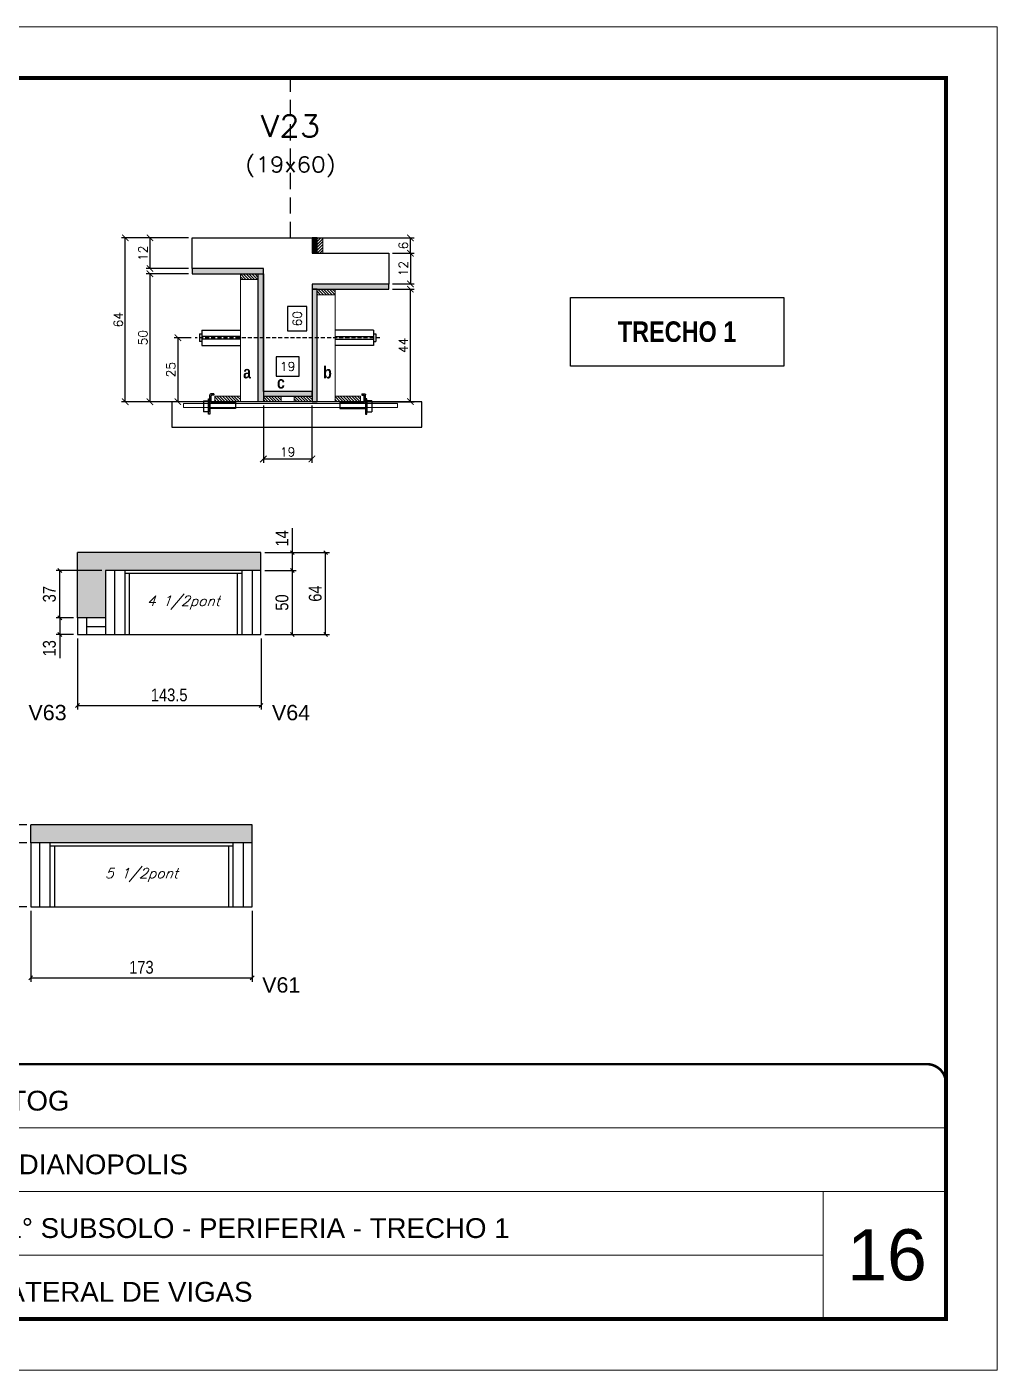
# Model space of a CAD drawing. Extents: x 0 to 6325, y 5574 to 19307.
# Drawn here: x 5482 to 6240, y 13614 to 14664 of the extents above; entities that cross this region are included whole.
import ezdxf
from ezdxf.enums import TextEntityAlignment as Align

# ---------------------------------------------------------------- set-up
doc = ezdxf.new("R2010")
doc.units = 0
for name, pattern in [('CONTINUO', [0]), ('DASHED', [0.75, 0.5, -0.25]), ('HIDDEN', [9.525, 6.35, -3.175])]:
    doc.linetypes.add(name, pattern=pattern)
for name, color, linetype in [('1', 1, 'Continuous'), ('5', 5, 'Continuous'), ('barrote', 251, 'Continuous'), ('COTA', 241, 'Continuous'), ('Cota Seção (2x)', 4, 'Continuous'), ('detalhes', 4, 'Continuous'), ('Hachura', 253, 'Continuous'), ('NOMENCLATURA', 7, 'Continuous'), ('Painéis', 200, 'Continuous'), ('presilha', 1, 'Continuous'), ('SARR_2.2x7', 40, 'Continuous'), ('SARR_3.5x7', 81, 'Continuous'), ('TENSOR', 3, 'Continuous'), ('texto', 7, 'Continuous'), ('Texto de Titulo', 7, 'Continuous'), ('Texto Qtd Sarr', 242, 'Continuous')]:
    doc.layers.add(name, color=color, linetype=linetype)
for name, color, linetype, lineweight in [('CARIMBO', 255, 'Continuous', 9), ('CONCRETO', 251, 'Continuous', 25), ('Folhas', 255, 'Continuous', 9), ('Madeira', 126, 'Continuous', 18), ('SARRAFO DE PRESSAO', 251, 'DASHED', 9), ('SCO-___-LAJ', 2, 'Continuous', 0), ('Texto Seção', 7, 'Continuous', 15)]:
    doc.layers.add(name, color=color, linetype=linetype, lineweight=lineweight)
doc.styles.add('arial', font='arial.ttf')
doc.styles.add('COTA TECNICA', font='techl___.ttf', dxfattribs={"height": 10})
doc.styles.add('ROMANC', font='techb___.ttf', dxfattribs={"height": 2.5})
doc.styles.add('Romans', font='romans.shx')
doc.styles.get("Standard").update_dxf_attribs({"font": 'arial.ttf'})
doc.styles.add('TECNICA', font='techb___.ttf', dxfattribs={"height": 10})
doc.dimstyles.new('Cota Seção (2x)', dxfattribs={"dimtxt": 7, "dimasz": 5, "dimexe": 3, "dimexo": 3, "dimgap": 2, "dimtad": 3, "dimdec": 1, "dimlfac": 0.5, "dimzin": 12, "dimdsep": 46, "dimtxsty": 'Romans', "dimblk": 'ARCHTICK', "dimcen": 0, "dimclrd": 4, "dimclre": 4, "dimclrt": 1, "dimadec": 1, "dimazin": 3, "dimtfac": 1, "dimtdec": 1, "dimtmove": 0, "dimatfit": 3, "dimldrblk": 'OBLIQUE', "dimfxl": 1, "dimtolj": 1, "dimtzin": 12, "dimarcsym": 0})
doc.dimstyles.new('Cota Seção interna', dxfattribs={"dimtxt": 7, "dimasz": 6, "dimexe": 0.18, "dimexo": 2, "dimgap": -4, "dimtad": 3, "dimdec": 1, "dimlfac": 0.5, "dimzin": 12, "dimdsep": 46, "dimtxsty": 'Romans', "dimblk": 'ARCHTICK', "dimcen": 0.09, "dimse1": 1, "dimse2": 1, "dimsd1": 1, "dimsd2": 1, "dimclrd": 180, "dimclre": 5, "dimclrt": 1, "dimadec": 0, "dimazin": 3, "dimtfac": 1, "dimtdec": 1, "dimtofl": 0, "dimtmove": 0, "dimatfit": 3, "dimldrblk": 'ARCHTICK', "dimfxl": 1, "dimtolj": 1, "dimtzin": 0, "dimarcsym": 0})
doc.dimstyles.new('PAINEL', dxfattribs={"dimtxt": 10, "dimasz": 3, "dimexe": 3, "dimexo": 3, "dimgap": 3, "dimtad": 1, "dimdec": 1, "dimzin": 12, "dimdsep": 46, "dimtxsty": 'COTA TECNICA', "dimblk1": 'OBLIQUE', "dimblk2": 'OBLIQUE', "dimsah": 1, "dimcen": 0.9, "dimclrd": 4, "dimclre": 4, "dimclrt": 240, "dimadec": 1, "dimazin": 3, "dimtfac": 1, "dimtdec": 1, "dimtmove": 0, "dimatfit": 3, "dimfxl": 1, "dimtolj": 1, "dimtzin": 12, "dimarcsym": 0})
pattern_1 = [(315, (28623.165, 6141.631), (1.12253202, 1.12253202), [])]

# ---------------------------------------------------------------- blocks, each defined once
blk = doc.blocks.new('9999999999')
at = {"color": 30, "linetype": 'CONTINUO'}
for p, q in [((98564.6, 34379.6), (99584, 34379.6)), ((98564.6, 34329.8), (99488, 34329.8)), ((99584, 34329.8), (99488, 34329.8)), ((99488, 34329.8), (99488, 34230.2)), ((98564.6, 34280), (99488, 34280))]:
    blk.add_line(p, q, dxfattribs=at)
at = {"color": 30, "linetype": 'CONTINUO', "const_width": 2}
blk.add_lwpolyline([(99584, 34230.2), (99584, 34414.4, 0.414214), (99569, 34429.4), (98229, 34429.4, 0.414214), (98214, 34414.4), (98214, 34245.2, 0.414214), (98229, 34230.2), (99584, 34230.2)], format="xyb", dxfattribs=at)
at = {"layer": 'Folhas'}
blk.add_lwpolyline([(98139, 34190.2), (99624, 34190.2), (99624, 35240.2), (98139, 35240.2)], close=True, dxfattribs=at)
at = {"layer": 'Folhas', "color": 30, "const_width": 3}
blk.add_lwpolyline([(98214, 34230.2), (99584, 34230.2), (99584, 35200.2), (98214, 35200.2)], close=True, dxfattribs=at)
at = {"color": 7, "linetype": 'Continuous', "ltscale": 5, "style": 'arial'}
for s, height, p in [('STOG', 15.48, (98837.7, 34393.1)), ('INDIANOPOLIS', 15.483, (98837.7, 34343.3)), ('01° SUBSOLO - PERIFERIA - TRECHO 1', 15.483, (98837.7, 34293.5)), ('LATERAL DE VIGAS', 15.483, (98837.7, 34243.7))]:
    blk.add_text(s, height=height, dxfattribs=at).set_placement(p)
blk = doc.blocks.new('titulo1')
at = {"layer": 'Defpoints', "color": 252, "linetype": 'HIDDEN', "ltscale": 2}
blk.add_line((0, 0), (0, 125), dxfattribs=at)
at = {"layer": 'Defpoints', "style": 'Romans', "oblique": 15}
blk.add_attdef('FOLHA', text='', height=10, dxfattribs=at).set_placement((0, 15.6), align=Align.MIDDLE_CENTER)
at = {"layer": 'Texto Qtd Sarr', "color": 3, "style": 'Romans', "oblique": 15}
for tag, height, p in [('TITULO', 17, (0, 71.4)), ('SEÇÃO', 12, (0, 41.5))]:
    blk.add_attdef(tag, text='', height=height, dxfattribs=at).set_placement(p, align=Align.MIDDLE_CENTER)
blk = doc.blocks.new('_ArchTick')
at = {"color": 0, "linetype": 'ByBlock', "const_width": 0.15}
blk.add_lwpolyline([(-0.5, -0.5), (0.5, 0.5)], dxfattribs=at)
blk = doc.blocks.new('*D3426')
at = {"layer": 'COTA', "color": 4, "lineweight": -2, "transparency": 16777216}
for p, q in [((5767.5, 14487.3), (5784.4, 14487.3)), ((5781.4, 14487.3), (5781.4, 14463.3)), ((5767.5, 14463.3), (5784.4, 14463.3))]:
    blk.add_line(p, q, dxfattribs=at)
at = {"layer": 'Defpoints', "color": 0, "transparency": 16777216}
for p in [(5764.5, 14487.3), (5764.5, 14463.3), (5781.4, 14463.3)]:
    blk.add_point(p, dxfattribs=at)
at = {"layer": 'COTA', "color": 4, "lineweight": -2, "transparency": 16777216, "xscale": 5, "yscale": 5, "zscale": 5}
for p, rotation in [((5781.4, 14487.3), 90), ((5781.4, 14463.3), 270)]:
    blk.add_blockref('_ArchTick', p, dxfattribs=dict(at, rotation=rotation))
at = {"layer": 'COTA', "color": 1, "transparency": 16777216, "insert": (5775.9, 14475.3), "char_height": 7, "attachment_point": 5, "rotation": 90, "style": 'Romans'}
blk.add_mtext('\\A1;12', dxfattribs=at)
blk = doc.blocks.new('_Oblique')
at = {"layer": '1', "color": 0, "lineweight": -2}
blk.add_line((-0.5, -0.5), (0.5, 0.5), dxfattribs=at)
blk = doc.blocks.new('*D3419')
at = {"layer": 'COTA', "color": 4, "lineweight": -2, "transparency": 16777216}
for p, q in [((5607.9, 14499.3), (5555.6, 14499.3)), ((5558.6, 14371.3), (5558.6, 14499.3)), ((5629.9, 14371.3), (5555.6, 14371.3))]:
    blk.add_line(p, q, dxfattribs=at)
at = {"layer": 'Defpoints', "color": 0, "transparency": 16777216}
for p in [(5558.6, 14499.3), (5610.9, 14499.3), (5632.9, 14371.3)]:
    blk.add_point(p, dxfattribs=at)
at = {"layer": 'COTA', "color": 4, "lineweight": -2, "transparency": 16777216, "xscale": 5, "yscale": 5, "zscale": 5}
for p, rotation in [((5558.6, 14499.3), 90), ((5558.6, 14371.3), 270)]:
    blk.add_blockref('_ArchTick', p, dxfattribs=dict(at, rotation=rotation))
at = {"layer": 'COTA', "color": 1, "transparency": 16777216, "insert": (5553.1, 14435.3), "char_height": 7, "attachment_point": 5, "rotation": 90, "style": 'Romans'}
blk.add_mtext('\\A1;64', dxfattribs=at)
blk = doc.blocks.new('*D3420')
at = {"layer": 'COTA', "color": 4, "lineweight": -2, "transparency": 16777216}
for p, q in [((5767.5, 14459.3), (5784.4, 14459.3)), ((5781.4, 14371.3), (5781.4, 14459.3)), ((5741.1, 14371.3), (5784.4, 14371.3))]:
    blk.add_line(p, q, dxfattribs=at)
at = {"layer": 'Defpoints', "color": 0, "transparency": 16777216}
for p in [(5764.5, 14459.3), (5781.4, 14459.3), (5738.1, 14371.3)]:
    blk.add_point(p, dxfattribs=at)
at = {"layer": 'COTA', "color": 4, "lineweight": -2, "transparency": 16777216, "xscale": 5, "yscale": 5, "zscale": 5}
for p, rotation in [((5781.4, 14459.3), 90), ((5781.4, 14371.3), 270)]:
    blk.add_blockref('_ArchTick', p, dxfattribs=dict(at, rotation=rotation))
at = {"layer": 'COTA', "color": 1, "transparency": 16777216, "insert": (5775.9, 14415.3), "char_height": 7, "attachment_point": 5, "rotation": 90, "style": 'Romans'}
blk.add_mtext('\\A1;44', dxfattribs=at)
blk = doc.blocks.new('*D3421')
at = {"layer": 'Cota Seção (2x)', "color": 180, "lineweight": -2, "transparency": 16777216}
for p, q in [((5700.5, 14445.6), (5685.5, 14445.6)), ((5685.5, 14445.6), (5685.5, 14426.6)), ((5700.5, 14426.6), (5700.5, 14445.6)), ((5685.5, 14426.6), (5700.5, 14426.6))]:
    blk.add_line(p, q, dxfattribs=at)
at = {"layer": 'Defpoints', "color": 0, "transparency": 16777216}
for p in [(5704.5, 14499.3), (5715.5, 14499.3), (5715.5, 14379.3)]:
    blk.add_point(p, dxfattribs=at)
at = {"layer": 'Cota Seção (2x)', "color": 1, "transparency": 16777216, "insert": (5693, 14436.1), "char_height": 7, "attachment_point": 5, "rotation": 90, "style": 'Romans'}
blk.add_mtext('\\A1;60', dxfattribs=at)
blk = doc.blocks.new('*D3422')
at = {"layer": 'COTA', "color": 4, "lineweight": -2, "transparency": 16777216}
for p, q in [((5607.9, 14499.3), (5574.9, 14499.3)), ((5577.9, 14499.3), (5577.9, 14475.3)), ((5607.9, 14475.3), (5574.9, 14475.3))]:
    blk.add_line(p, q, dxfattribs=at)
at = {"layer": 'Defpoints', "color": 0, "transparency": 16777216}
for p in [(5610.9, 14499.3), (5577.9, 14475.3), (5610.9, 14475.3)]:
    blk.add_point(p, dxfattribs=at)
at = {"layer": 'COTA', "color": 4, "lineweight": -2, "transparency": 16777216, "xscale": 5, "yscale": 5, "zscale": 5}
for p, rotation in [((5577.9, 14499.3), 90), ((5577.9, 14475.3), 270)]:
    blk.add_blockref('_ArchTick', p, dxfattribs=dict(at, rotation=rotation))
at = {"layer": 'COTA', "color": 1, "transparency": 16777216, "insert": (5572.4, 14487.3), "char_height": 7, "attachment_point": 5, "rotation": 90, "style": 'Romans'}
blk.add_mtext('\\A1;12', dxfattribs=at)
blk = doc.blocks.new('*D3423')
at = {"layer": 'COTA', "color": 4, "lineweight": -2, "transparency": 16777216}
for p, q in [((5607.9, 14471.3), (5574.9, 14471.3)), ((5577.9, 14471.3), (5577.9, 14371.3)), ((5629.9, 14371.3), (5574.9, 14371.3))]:
    blk.add_line(p, q, dxfattribs=at)
at = {"layer": 'Defpoints', "color": 0, "transparency": 16777216}
for p in [(5610.9, 14471.3), (5577.9, 14371.3), (5632.9, 14371.3)]:
    blk.add_point(p, dxfattribs=at)
at = {"layer": 'COTA', "color": 4, "lineweight": -2, "transparency": 16777216, "xscale": 5, "yscale": 5, "zscale": 5}
for p, rotation in [((5577.9, 14471.3), 90), ((5577.9, 14371.3), 270)]:
    blk.add_blockref('_ArchTick', p, dxfattribs=dict(at, rotation=rotation))
at = {"layer": 'COTA', "color": 1, "transparency": 16777216, "insert": (5572.4, 14421.3), "char_height": 7, "attachment_point": 5, "rotation": 90, "style": 'Romans'}
blk.add_mtext('\\A1;50', dxfattribs=at)
blk = doc.blocks.new('PRESILHA METÁLICA 1')
at = {"layer": 'presilha'}
for p, q in [((7.5, 10.6), (7.5, 19.9)), ((12, 21), (8.6, 21)), ((9, 11.6), (9, 18.9)), ((12, 19.5), (9.6, 19.5)), ((12, 21), (12, 19.5)), ((0, 13), (6, 13)), ((0, 13), (0, 0)), ((6, 0), (0, 0)), ((6, 15.5), (7.5, 15.5)), ((6, -2.5), (6, 15.5)), ((6, 13), (6, 0)), ((7.5, 15.5), (7.5, -2.5)), ((37.5, 4.1), (7.5, 4.1)), ((37.5, 11), (9.6, 11)), ((37.5, 11), (37.5, 4.1)), ((7.5, -2.5), (6, -2.5))]:
    blk.add_line(p, q, dxfattribs=at)
for centre, radius, start, end in [((8.6, 19.9), 1.14, 90, 180), ((9.6, 18.9), 0.57, 90, 180), ((9.6, 11.6), 0.57, 180, 270)]:
    blk.add_arc(centre, radius, start, end, dxfattribs=at)
blk = doc.blocks.new('*D3424')
at = {"layer": 'COTA', "color": 4, "lineweight": -2, "transparency": 16777216}
for p, q in [((5666.5, 14368.3), (5666.5, 14323.5)), ((5704.5, 14368.3), (5704.5, 14323.5)), ((5666.5, 14326.5), (5704.5, 14326.5))]:
    blk.add_line(p, q, dxfattribs=at)
at = {"layer": 'Defpoints', "color": 0, "transparency": 16777216}
for p in [(5666.5, 14371.3), (5704.5, 14371.3), (5704.5, 14326.5)]:
    blk.add_point(p, dxfattribs=at)
at = {"layer": 'COTA', "color": 4, "lineweight": -2, "transparency": 16777216, "xscale": 5, "yscale": 5, "zscale": 5, "rotation": 180}
blk.add_blockref('_ArchTick', (5666.5, 14326.5), dxfattribs=at)
at = {"layer": 'COTA', "color": 4, "lineweight": -2, "transparency": 16777216, "xscale": 5, "yscale": 5, "zscale": 5}
blk.add_blockref('_ArchTick', (5704.5, 14326.5), dxfattribs=at)
at = {"layer": 'COTA', "color": 1, "transparency": 16777216, "insert": (5685.5, 14332), "char_height": 7, "attachment_point": 5, "style": 'Romans'}
blk.add_mtext('\\A1;19', dxfattribs=at)
blk = doc.blocks.new('*D3425')
at = {"layer": 'Cota Seção (2x)', "color": 180, "lineweight": -2, "transparency": 16777216}
for p, q in [((5694.5, 14406.3), (5676.5, 14406.3)), ((5676.5, 14406.3), (5676.5, 14391.3)), ((5694.5, 14391.3), (5694.5, 14406.3)), ((5676.5, 14391.3), (5694.5, 14391.3))]:
    blk.add_line(p, q, dxfattribs=at)
at = {"layer": 'Defpoints', "color": 0, "transparency": 16777216}
for p in [(5704.5, 14387.3), (5666.5, 14371.3), (5704.5, 14371.3)]:
    blk.add_point(p, dxfattribs=at)
at = {"layer": 'Cota Seção (2x)', "color": 1, "transparency": 16777216, "insert": (5685.5, 14398.8), "char_height": 7, "attachment_point": 5, "style": 'Romans'}
blk.add_mtext('\\A1;19', dxfattribs=at)
blk = doc.blocks.new('*D3441')
at = {"layer": 'COTA', "color": 4, "lineweight": -2, "transparency": 16777216}
for p, q in [((5707.5, 14499.3), (5784.4, 14499.3)), ((5781.4, 14487.3), (5781.4, 14499.3)), ((5767.5, 14487.3), (5784.4, 14487.3))]:
    blk.add_line(p, q, dxfattribs=at)
at = {"layer": 'Defpoints', "color": 0, "transparency": 16777216}
for p in [(5704.5, 14499.3), (5781.4, 14499.3), (5764.5, 14487.3)]:
    blk.add_point(p, dxfattribs=at)
at = {"layer": 'COTA', "color": 4, "lineweight": -2, "transparency": 16777216, "xscale": 5, "yscale": 5, "zscale": 5}
for p, rotation in [((5781.4, 14499.3), 90), ((5781.4, 14487.3), 270)]:
    blk.add_blockref('_ArchTick', p, dxfattribs=dict(at, rotation=rotation))
at = {"layer": 'COTA', "color": 1, "transparency": 16777216, "insert": (5775.9, 14493.3), "char_height": 7, "attachment_point": 5, "rotation": 90, "style": 'Romans'}
blk.add_mtext('\\A1;6', dxfattribs=at)
blk = doc.blocks.new('*D3446')
at = {"layer": 'COTA', "color": 4, "lineweight": -2, "transparency": 16777216}
for p, q in [((5521.2, 14186.3), (5521.2, 14130.8)), ((5664.7, 14186.3), (5664.7, 14130.8)), ((5521.2, 14133.8), (5664.7, 14133.8))]:
    blk.add_line(p, q, dxfattribs=at)
at = {"layer": 'Defpoints', "color": 0, "transparency": 16777216}
for p in [(5521.2, 14189.3), (5664.7, 14189.3), (5664.7, 14133.8)]:
    blk.add_point(p, dxfattribs=at)
at = {"layer": 'COTA', "color": 4, "lineweight": -2, "transparency": 16777216, "xscale": 3, "yscale": 3, "zscale": 3, "rotation": 180}
blk.add_blockref('_Oblique', (5521.2, 14133.8), dxfattribs=at)
at = {"layer": 'COTA', "color": 4, "lineweight": -2, "transparency": 16777216, "xscale": 3, "yscale": 3, "zscale": 3}
blk.add_blockref('_Oblique', (5664.7, 14133.8), dxfattribs=at)
at = {"layer": 'COTA', "color": 240, "transparency": 16777216, "insert": (5592.9, 14142), "char_height": 10, "attachment_point": 5, "style": 'COTA TECNICA'}
blk.add_mtext('\\A1;143.5', dxfattribs=at)
blk = doc.blocks.new('*D3447')
at = {"layer": 'COTA', "color": 4, "lineweight": -2, "transparency": 16777216}
for p, q in [((5667.7, 14239.3), (5692.2, 14239.3)), ((5689.2, 14189.3), (5689.2, 14239.3)), ((5667.7, 14189.3), (5692.2, 14189.3))]:
    blk.add_line(p, q, dxfattribs=at)
at = {"layer": 'Defpoints', "color": 0, "transparency": 16777216}
for p in [(5664.7, 14239.3), (5689.2, 14239.3), (5664.7, 14189.3)]:
    blk.add_point(p, dxfattribs=at)
at = {"layer": 'COTA', "color": 4, "lineweight": -2, "transparency": 16777216, "xscale": 3, "yscale": 3, "zscale": 3}
for p, rotation in [((5689.2, 14239.3), 90), ((5689.2, 14189.3), 270)]:
    blk.add_blockref('_Oblique', p, dxfattribs=dict(at, rotation=rotation))
at = {"layer": 'COTA', "color": 240, "transparency": 16777216, "insert": (5681.1, 14214.3), "char_height": 10, "attachment_point": 5, "rotation": 90, "style": 'COTA TECNICA'}
blk.add_mtext('\\A1;50', dxfattribs=at)
blk = doc.blocks.new('*D3448')
at = {"layer": 'COTA', "color": 4, "lineweight": -2, "transparency": 16777216}
for p, q in [((5689.2, 14253.3), (5689.2, 14272.4)), ((5667.7, 14253.3), (5692.2, 14253.3)), ((5689.2, 14239.3), (5689.2, 14253.3)), ((5667.7, 14239.3), (5692.2, 14239.3))]:
    blk.add_line(p, q, dxfattribs=at)
at = {"layer": 'Defpoints', "color": 0, "transparency": 16777216}
for p in [(5664.7, 14253.3), (5689.2, 14253.3), (5664.7, 14239.3)]:
    blk.add_point(p, dxfattribs=at)
at = {"layer": 'COTA', "color": 4, "lineweight": -2, "transparency": 16777216, "xscale": 3, "yscale": 3, "zscale": 3}
for p, rotation in [((5689.2, 14253.3), 90), ((5689.2, 14239.3), 270)]:
    blk.add_blockref('_Oblique', p, dxfattribs=dict(at, rotation=rotation))
at = {"layer": 'COTA', "color": 240, "transparency": 16777216, "insert": (5681.1, 14264.4), "char_height": 10, "attachment_point": 5, "rotation": 90, "style": 'COTA TECNICA'}
blk.add_mtext('\\A1;14', dxfattribs=at)
blk = doc.blocks.new('*D3449')
at = {"layer": 'COTA', "color": 4, "lineweight": -2, "transparency": 16777216}
for p, q in [((5667.7, 14253.3), (5718.2, 14253.3)), ((5715.2, 14189.3), (5715.2, 14253.3)), ((5667.7, 14189.3), (5718.2, 14189.3))]:
    blk.add_line(p, q, dxfattribs=at)
at = {"layer": 'Defpoints', "color": 0, "transparency": 16777216}
for p in [(5664.7, 14253.3), (5715.2, 14253.3), (5664.7, 14189.3)]:
    blk.add_point(p, dxfattribs=at)
at = {"layer": 'COTA', "color": 4, "lineweight": -2, "transparency": 16777216, "xscale": 3, "yscale": 3, "zscale": 3}
for p, rotation in [((5715.2, 14253.3), 90), ((5715.2, 14189.3), 270)]:
    blk.add_blockref('_Oblique', p, dxfattribs=dict(at, rotation=rotation))
at = {"layer": 'COTA', "color": 240, "transparency": 16777216, "insert": (5707.1, 14221.3), "char_height": 10, "attachment_point": 5, "rotation": 90, "style": 'COTA TECNICA'}
blk.add_mtext('\\A1;64', dxfattribs=at)
blk = doc.blocks.new('*D4467')
at = {"layer": 'COTA', "color": 4, "lineweight": -2, "transparency": 16777216}
for p, q in [((5518.2, 14202.3), (5504.5, 14202.3)), ((5507.5, 14202.3), (5507.5, 14189.3)), ((5518.2, 14189.3), (5504.5, 14189.3)), ((5507.5, 14189.3), (5507.5, 14170.8))]:
    blk.add_line(p, q, dxfattribs=at)
at = {"layer": 'Defpoints', "color": 0, "transparency": 16777216}
for p in [(5521.2, 14202.3), (5507.5, 14189.3), (5521.2, 14189.3)]:
    blk.add_point(p, dxfattribs=at)
at = {"layer": 'COTA', "color": 4, "lineweight": -2, "transparency": 16777216, "xscale": 3, "yscale": 3, "zscale": 3}
for p, rotation in [((5507.5, 14202.3), 90), ((5507.5, 14189.3), 270)]:
    blk.add_blockref('_Oblique', p, dxfattribs=dict(at, rotation=rotation))
at = {"layer": 'COTA', "color": 240, "transparency": 16777216, "insert": (5499.3, 14178.5), "char_height": 10, "attachment_point": 5, "rotation": 90, "style": 'COTA TECNICA'}
blk.add_mtext('\\A1;13', dxfattribs=at)
blk = doc.blocks.new('*D4468')
at = {"layer": 'COTA', "color": 4, "lineweight": -2, "transparency": 16777216}
for p, q in [((5540.2, 14239.3), (5504.5, 14239.3)), ((5507.5, 14202.3), (5507.5, 14239.3)), ((5518.2, 14202.3), (5504.5, 14202.3))]:
    blk.add_line(p, q, dxfattribs=at)
at = {"layer": 'Defpoints', "color": 0, "transparency": 16777216}
for p in [(5507.5, 14239.3), (5543.2, 14239.3), (5521.2, 14202.3)]:
    blk.add_point(p, dxfattribs=at)
at = {"layer": 'COTA', "color": 4, "lineweight": -2, "transparency": 16777216, "xscale": 3, "yscale": 3, "zscale": 3}
for p, rotation in [((5507.5, 14239.3), 90), ((5507.5, 14202.3), 270)]:
    blk.add_blockref('_Oblique', p, dxfattribs=dict(at, rotation=rotation))
at = {"layer": 'COTA', "color": 240, "transparency": 16777216, "insert": (5499.3, 14220.8), "char_height": 10, "attachment_point": 5, "rotation": 90, "style": 'COTA TECNICA'}
blk.add_mtext('\\A1;37', dxfattribs=at)
blk = doc.blocks.new('*D3450')
at = {"layer": 'COTA', "color": 4, "lineweight": -2, "transparency": 16777216}
for p, q in [((5481.7, 14026.4), (5469.4, 14026.4)), ((5472.4, 13976.4), (5472.4, 14026.4)), ((5481.7, 13976.4), (5469.4, 13976.4))]:
    blk.add_line(p, q, dxfattribs=at)
at = {"layer": 'Defpoints', "color": 0, "transparency": 16777216}
for p in [(5472.4, 14026.4), (5484.7, 14026.4), (5484.7, 13976.4)]:
    blk.add_point(p, dxfattribs=at)
at = {"layer": 'COTA', "color": 4, "lineweight": -2, "transparency": 16777216, "xscale": 3, "yscale": 3, "zscale": 3}
for p, rotation in [((5472.4, 14026.4), 90), ((5472.4, 13976.4), 270)]:
    blk.add_blockref('_Oblique', p, dxfattribs=dict(at, rotation=rotation))
at = {"layer": 'COTA', "color": 240, "transparency": 16777216, "insert": (5464.3, 14001.4), "char_height": 10, "attachment_point": 5, "rotation": 90, "style": 'COTA TECNICA'}
blk.add_mtext('\\A1;50', dxfattribs=at)
blk = doc.blocks.new('*D4474')
at = {"layer": 'COTA', "color": 4, "lineweight": -2, "transparency": 16777216}
for p, q in [((5472.4, 14040.4), (5472.4, 14059.5)), ((5481.7, 14040.4), (5469.4, 14040.4)), ((5472.4, 14026.4), (5472.4, 14040.4)), ((5481.7, 14026.4), (5469.4, 14026.4))]:
    blk.add_line(p, q, dxfattribs=at)
at = {"layer": 'Defpoints', "color": 0, "transparency": 16777216}
for p in [(5472.4, 14040.4), (5484.7, 14040.4), (5484.7, 14026.4)]:
    blk.add_point(p, dxfattribs=at)
at = {"layer": 'COTA', "color": 4, "lineweight": -2, "transparency": 16777216, "xscale": 3, "yscale": 3, "zscale": 3}
for p, rotation in [((5472.4, 14040.4), 90), ((5472.4, 14026.4), 270)]:
    blk.add_blockref('_Oblique', p, dxfattribs=dict(at, rotation=rotation))
at = {"layer": 'COTA', "color": 240, "transparency": 16777216, "insert": (5464.4, 14051.5), "char_height": 10, "attachment_point": 5, "rotation": 90, "style": 'COTA TECNICA'}
blk.add_mtext('\\A1;14', dxfattribs=at)
blk = doc.blocks.new('*D3451')
at = {"layer": 'COTA', "color": 4, "lineweight": -2, "transparency": 16777216}
for p, q in [((5481.7, 14040.4), (5449.7, 14040.4)), ((5452.7, 13976.4), (5452.7, 14040.4)), ((5481.7, 13976.4), (5449.7, 13976.4))]:
    blk.add_line(p, q, dxfattribs=at)
at = {"layer": 'Defpoints', "color": 0, "transparency": 16777216}
for p in [(5452.7, 14040.4), (5484.7, 14040.4), (5484.7, 13976.4)]:
    blk.add_point(p, dxfattribs=at)
at = {"layer": 'COTA', "color": 4, "lineweight": -2, "transparency": 16777216, "xscale": 3, "yscale": 3, "zscale": 3}
for p, rotation in [((5452.7, 14040.4), 90), ((5452.7, 13976.4), 270)]:
    blk.add_blockref('_Oblique', p, dxfattribs=dict(at, rotation=rotation))
at = {"layer": 'COTA', "color": 240, "transparency": 16777216, "insert": (5444.6, 14008.4), "char_height": 10, "attachment_point": 5, "rotation": 90, "style": 'COTA TECNICA'}
blk.add_mtext('\\A1;64', dxfattribs=at)
blk = doc.blocks.new('*D4475')
at = {"layer": 'COTA', "color": 4, "lineweight": -2, "transparency": 16777216}
for p, q in [((5484.7, 13973.4), (5484.7, 13917.9)), ((5657.7, 13973.4), (5657.7, 13917.9)), ((5484.7, 13920.9), (5657.7, 13920.9))]:
    blk.add_line(p, q, dxfattribs=at)
at = {"layer": 'Defpoints', "color": 0, "transparency": 16777216}
for p in [(5484.7, 13976.4), (5657.7, 13976.4), (5657.7, 13920.9)]:
    blk.add_point(p, dxfattribs=at)
at = {"layer": 'COTA', "color": 4, "lineweight": -2, "transparency": 16777216, "xscale": 3, "yscale": 3, "zscale": 3, "rotation": 180}
blk.add_blockref('_Oblique', (5484.7, 13920.9), dxfattribs=at)
at = {"layer": 'COTA', "color": 4, "lineweight": -2, "transparency": 16777216, "xscale": 3, "yscale": 3, "zscale": 3}
blk.add_blockref('_Oblique', (5657.7, 13920.9), dxfattribs=at)
at = {"layer": 'COTA', "color": 240, "transparency": 16777216, "insert": (5571.2, 13929.1), "char_height": 10, "attachment_point": 5, "style": 'COTA TECNICA'}
blk.add_mtext('\\A1;173', dxfattribs=at)
blk = doc.blocks.new('*D4151')
at = {"layer": 'COTA', "color": 4, "lineweight": -2, "transparency": 16777216}
for p, q in [((5610.2, 14421.2), (5596.7, 14421.2)), ((5599.7, 14421.2), (5599.7, 14371.3)), ((5615.2, 14371.3), (5596.7, 14371.3))]:
    blk.add_line(p, q, dxfattribs=at)
at = {"layer": 'Defpoints', "color": 0, "transparency": 16777216}
for p in [(5613.2, 14421.2), (5599.7, 14371.3), (5618.2, 14371.3)]:
    blk.add_point(p, dxfattribs=at)
at = {"layer": 'COTA', "color": 4, "lineweight": -2, "transparency": 16777216, "xscale": 5, "yscale": 5, "zscale": 5}
for p, rotation in [((5599.7, 14421.2), 90), ((5599.7, 14371.3), 270)]:
    blk.add_blockref('_ArchTick', p, dxfattribs=dict(at, rotation=rotation))
at = {"layer": 'COTA', "color": 1, "transparency": 16777216, "insert": (5594.2, 14396.3), "char_height": 7, "attachment_point": 5, "rotation": 90, "style": 'Romans'}
blk.add_mtext('\\A1;25', dxfattribs=at)

msp = doc.modelspace()

# ---------------------------------------------------------------- hatches: boundary and pattern name
at = {"layer": 'COTA'}
h = msp.add_hatch(dxfattribs=at)
h.set_pattern_fill('AR-CONC', color=256, scale=0.03)
h.set_pattern_definition([(50, (4829.203, 6891.4506), (5.46554, -0.4781726), [0.5715, -6.2865]), (355, (4829.203, 6891.4506), (-1.0573026, 5.7317054), [0.4572, -5.0292175]), (100.451445, (4829.6585, 6891.411), (4.4082374, 5.2535326), [0.4857003, -5.3427073]), (46.1842, (4829.203, 6892.9746), (8.132371, -1.26127), [0.85725, -9.42975]), (96.63556, (4829.881, 6892.8695), (7.122124, 7.422784), [0.728551, -8.014068]), (351.18415, (4829.203, 6892.975), (7.122124, 7.422784), [0.685799, -7.543792]), (21, (4829.965, 6892.5936), (4.5484317, -3.067956), [0.5715, -6.2865]), (326, (4829.965, 6892.5936), (1.854061, 5.525639), [0.4572, -5.0292]), (71.451445, (4830.344, 6892.338), (6.4024926, 2.457683), [0.4857003, -5.342698]), (37.5, (4829.203, 6891.4506), (0.0926581, 2.53665117), [0, -4.96824, 0, -5.1054, 0, -5.04825]), (7.5, (4829.203, 6891.4506), (2.0045899, 3.0054172), [0, -2.91084, 0, -4.85394, 0, -1.92405]), (327.5, (4827.5038, 6891.4506), (4.06771786, -0.1718623), [0, -1.905, 0, -5.9436, 0, -7.8867]), (317.5, (4826.7418, 6891.4506), (4.4438754, 0.7627947), [0, -2.4765, 0, -3.94716, 0, -5.6007])])
h.paths.add_polyline_path([(5543.16, 14239.3), (5664.66, 14239.3), (5664.66, 14253.3), (5521.16, 14253.3), (5521.16, 14202.3), (5543.16, 14202.3)])
h = msp.add_hatch(dxfattribs=at)
h.set_pattern_fill('AR-CONC', color=256, scale=0.03)
h.set_pattern_definition([(50, (3531.4785, 5519.3513), (5.46554, -0.4781726), [0.5715, -6.2865]), (355, (3531.4785, 5519.351), (-1.0573026, 5.7317054), [0.4572, -5.0292175]), (100.451445, (3531.934, 5519.3114), (4.4082374, 5.2535326), [0.4857003, -5.3427073]), (46.1842, (3531.4785, 5520.875), (8.132371, -1.26127), [0.85725, -9.42975]), (96.63556, (3532.156, 5520.77), (7.122124, 7.422784), [0.728551, -8.014068]), (351.18415, (3531.4785, 5520.875), (7.122124, 7.422784), [0.685799, -7.543792]), (21, (3532.2405, 5520.4943), (4.5484317, -3.067956), [0.5715, -6.2865]), (326, (3532.2405, 5520.494), (1.854061, 5.525639), [0.4572, -5.0292]), (71.451445, (3532.6196, 5520.2386), (6.4024926, 2.457683), [0.4857003, -5.342698]), (37.5, (3531.4785, 5519.3513), (0.0926581, 2.53665117), [0, -4.96824, 0, -5.1054, 0, -5.04825]), (7.5, (3531.4785, 5519.3513), (2.0045899, 3.00541724), [0, -2.91084, 0, -4.85394, 0, -1.92405]), (327.5, (3529.7793, 5519.3513), (4.06771786, -0.1718623), [0, -1.905, 0, -5.9436, 0, -7.8867]), (317.5, (3529.0173, 5519.3513), (4.4438754, 0.7627947), [0, -2.4765, 0, -3.94716, 0, -5.6007])])
h.paths.add_polyline_path([(5657.68, 14026.4), (5657.68, 14040.4), (5484.68, 14040.4), (5484.68, 14026.4)])
at = {"layer": 'Hachura'}
h = msp.add_hatch(color=256, dxfattribs=at)
h.dxf.hatch_style = 1
h.paths.add_polyline_path([(5708.54, 14499.27), (5704.54, 14499.27), (5704.54, 14487.27), (5708.54, 14487.27)])
h = msp.add_hatch(dxfattribs=at)
h.set_pattern_fill('ANSI31', color=256, scale=0.5, angle=360, style=0)
h.set_pattern_definition([(45, (14016.1886, 37459.8948), (-1.12253202, 1.12253202), [])])
h.paths.add_polyline_path([(5712.94, 14499.27), (5708.54, 14499.27), (5708.54, 14487.27), (5712.94, 14487.27)])
h = msp.add_hatch(color=256, dxfattribs=at)
h.dxf.hatch_style = 1
h.paths.add_polyline_path([(5666.54, 14471.27), (5666.54, 14475.27), (5610.94, 14475.27), (5610.94, 14471.27)])
h = msp.add_hatch(dxfattribs=at)
h.set_pattern_fill('ANSI31', color=256, scale=0.5, angle=270, style=0)
h.set_pattern_definition([(315, (28623.165, 6163.631), (1.12253202, 1.12253202), [])])
h.paths.add_polyline_path([(5662.54, 14466.87), (5662.54, 14471.27), (5648.54, 14471.27), (5648.54, 14466.87)])
h = msp.add_hatch(color=256, dxfattribs=at)
h.dxf.hatch_style = 1
h.paths.add_polyline_path([(5662.54, 14471.27), (5666.54, 14471.27), (5666.54, 14371.27), (5662.54, 14371.27)])
h = msp.add_hatch(color=256, dxfattribs=at)
h.dxf.hatch_style = 1
h.paths.add_polyline_path([(5764.54, 14459.27), (5764.54, 14463.27), (5704.54, 14463.27), (5704.54, 14459.27)])
h = msp.add_hatch(color=256, dxfattribs=at)
h.dxf.hatch_style = 1
h.paths.add_polyline_path([(5708.54, 14459.27), (5704.54, 14459.27), (5704.54, 14371.27), (5708.54, 14371.27)])
h = msp.add_hatch(dxfattribs=at)
h.set_pattern_fill('ANSI31', color=256, scale=0.5, angle=270, style=0)
h.set_pattern_definition([(315, (28623.165, 6151.631), (1.12253202, 1.12253202), [])])
h.paths.add_polyline_path([(5708.54, 14454.87), (5708.54, 14459.27), (5722.54, 14459.27), (5722.54, 14454.87)])
h = msp.add_hatch(dxfattribs=at)
h.set_pattern_fill('ANSI31', color=256, scale=0.5, angle=270, style=0)
h.set_pattern_definition([(315, (28623.165, 6141.631), (1.12253202, 1.12253202), [])])
h.paths.add_polyline_path([(5628.54, 14371.27), (5628.54, 14375.67), (5648.54, 14375.67), (5648.54, 14371.27)])
h = msp.add_hatch(color=256, dxfattribs=at)
h.dxf.hatch_style = 1
h.paths.add_polyline_path([(5704.54, 14375.67), (5704.54, 14379.27), (5666.54, 14379.27), (5666.54, 14375.67)])
h = msp.add_hatch(dxfattribs=at)
h.set_pattern_fill('ANSI31', color=256, scale=0.5, angle=270, style=0)
h.set_pattern_definition(pattern_1)
h.paths.add_polyline_path([(5666.54, 14371.27), (5666.54, 14375.67), (5680.54, 14375.67), (5680.54, 14371.27)])
h = msp.add_hatch(dxfattribs=at)
h.set_pattern_fill('ANSI31', color=256, scale=0.5, angle=270, style=0)
h.set_pattern_definition(pattern_1)
h.paths.add_polyline_path([(5704.54, 14371.27), (5704.54, 14375.67), (5690.54, 14375.67), (5690.54, 14371.27)])
h = msp.add_hatch(dxfattribs=at)
h.set_pattern_fill('ANSI31', color=256, scale=0.5, angle=270, style=0)
h.set_pattern_definition(pattern_1)
h.paths.add_polyline_path([(5742.54, 14371.27), (5742.54, 14375.67), (5722.54, 14375.67), (5722.54, 14371.27)])

# ---------------------------------------------------------------- linework, layer by layer
at = {"ltscale": 3}
for p, q in [((5618.54, 14427.24), (5618.54, 14415.24)), ((5618.54, 14427.24), (5648.54, 14427.24)), ((5752.54, 14427.24), (5722.54, 14427.24)), ((5752.54, 14427.24), (5752.54, 14415.24)), ((5616.54, 14424.24), (5616.54, 14418.24)), ((5616.54, 14424.24), (5618.54, 14424.24)), ((5618.54, 14418.24), (5616.54, 14418.24)), ((5648.54, 14422.24), (5618.54, 14422.24)), ((5648.54, 14420.24), (5618.54, 14420.24)), ((5722.54, 14422.24), (5752.54, 14422.24)), ((5722.54, 14420.24), (5752.54, 14420.24)), ((5752.54, 14424.24), (5754.54, 14424.24)), ((5752.54, 14418.24), (5754.54, 14418.24)), ((5754.54, 14424.24), (5754.54, 14418.24)), ((5618.54, 14415.24), (5648.54, 14415.24)), ((5752.54, 14415.24), (5722.54, 14415.24))]:
    msp.add_line(p, q, dxfattribs=at)
at = {"layer": 'barrote'}
msp.add_lwpolyline([(5595.09, 14351.27), (5790.27, 14351.27), (5790.27, 14371.27), (5595.09, 14371.27)], close=True, dxfattribs=at)
at = {"layer": 'CONCRETO'}
msp.add_lwpolyline([(5704.54, 14487.27), (5764.54, 14487.27), (5764.54, 14463.27), (5704.54, 14463.27), (5704.54, 14379.27), (5666.54, 14379.27), (5666.54, 14475.27), (5610.94, 14475.27), (5610.94, 14499.27), (5704.54, 14499.27), (5704.54, 14487.27)], dxfattribs=at)
at = {"layer": 'COTA'}
for p, q in [((5664.66, 14253.3), (5521.16, 14253.3)), ((5521.16, 14202.3), (5521.16, 14253.3)), ((5664.66, 14239.3), (5664.66, 14253.3)), ((5543.16, 14202.3), (5543.16, 14189.3)), ((5657.68, 14040.4), (5484.68, 14040.4)), ((5484.68, 14026.4), (5484.68, 14040.4)), ((5657.68, 14026.4), (5657.68, 14040.4))]:
    msp.add_line(p, q, dxfattribs=at)
msp.add_lwpolyline([(5906.46, 14452.76), (6073.24, 14452.76), (6073.24, 14399.1), (5906.46, 14399.1)], close=True, dxfattribs=at)
at = {"layer": 'Madeira'}
for points in [[(5712.94, 14499.27), (5708.54, 14499.27), (5708.54, 14487.27), (5712.94, 14487.27)], [(5662.54, 14466.87), (5662.54, 14471.27), (5648.54, 14471.27), (5648.54, 14466.87)], [(5662.54, 14471.27), (5648.54, 14471.27), (5648.54, 14371.27), (5662.54, 14371.27)], [(5708.54, 14454.87), (5708.54, 14459.27), (5722.54, 14459.27), (5722.54, 14454.87)], [(5708.54, 14459.27), (5722.54, 14459.27), (5722.54, 14371.27), (5708.54, 14371.27)], [(5628.54, 14371.27), (5628.54, 14375.67), (5648.54, 14375.67), (5648.54, 14371.27)], [(5666.54, 14371.27), (5666.54, 14375.67), (5680.54, 14375.67), (5680.54, 14371.27)], [(5704.54, 14371.27), (5704.54, 14375.67), (5690.54, 14375.67), (5690.54, 14371.27)], [(5742.54, 14371.27), (5742.54, 14375.67), (5722.54, 14375.67), (5722.54, 14371.27)]]:
    msp.add_lwpolyline(points, close=True, dxfattribs=at)
at = {"layer": 'Painéis', "linetype": 'ByBlock'}
for p, q in [((5664.66, 14239.3), (5543.16, 14239.3)), ((5543.16, 14239.3), (5543.16, 14202.3)), ((5664.66, 14189.3), (5664.66, 14239.3)), ((5543.16, 14202.3), (5521.16, 14202.3)), ((5521.16, 14202.3), (5521.16, 14189.3)), ((5521.16, 14189.3), (5664.66, 14189.3)), ((5657.68, 14026.4), (5484.68, 14026.4)), ((5484.68, 14026.4), (5484.68, 13976.4)), ((5657.68, 13976.4), (5657.68, 14026.4)), ((5484.68, 13976.4), (5657.68, 13976.4))]:
    msp.add_line(p, q, dxfattribs=at)
at = {"layer": 'Painéis'}
for points in [[(5708.54, 14499.27), (5704.54, 14499.27), (5704.54, 14487.27), (5708.54, 14487.27)], [(5666.54, 14471.27), (5666.54, 14475.27), (5610.94, 14475.27), (5610.94, 14471.27)], [(5662.54, 14471.27), (5666.54, 14471.27), (5666.54, 14371.27), (5662.54, 14371.27)], [(5764.54, 14459.27), (5764.54, 14463.27), (5704.54, 14463.27), (5704.54, 14459.27)], [(5708.54, 14459.27), (5704.54, 14459.27), (5704.54, 14371.27), (5708.54, 14371.27)], [(5704.54, 14375.67), (5704.54, 14379.27), (5666.54, 14379.27), (5666.54, 14375.67)]]:
    msp.add_lwpolyline(points, close=True, dxfattribs=at)
at = {"layer": 'SARR_2.2x7', "linetype": 'Continuous'}
for p, q in [((5550.16, 14239.3), (5550.16, 14189.3)), ((5657.66, 14239.3), (5657.66, 14189.3)), ((5649.66, 14237.1), (5558.16, 14237.1)), ((5528.16, 14202.3), (5528.16, 14189.3)), ((5543.16, 14195.3), (5528.16, 14195.3)), ((5491.68, 14026.4), (5491.68, 13976.4)), ((5499.68, 14024.2), (5642.68, 14024.2)), ((5650.68, 14026.4), (5650.68, 13976.4))]:
    msp.add_line(p, q, dxfattribs=at)
at = {"layer": 'SARR_3.5x7'}
for p, q in [((5558.16, 14239.3), (5558.16, 14189.3)), ((5649.66, 14239.3), (5649.66, 14189.3)), ((5561.66, 14237.1), (5561.66, 14189.3)), ((5646.16, 14237.1), (5646.16, 14189.3)), ((5499.68, 14026.4), (5499.68, 13976.4)), ((5503.18, 14024.2), (5503.18, 13976.4)), ((5639.18, 14024.2), (5639.18, 13976.4)), ((5642.68, 14026.4), (5642.68, 13976.4))]:
    msp.add_line(p, q, dxfattribs=at)
at = {"layer": 'SCO-___-LAJ', "color": 1}
msp.add_lwpolyline([(5604.09, 14369.94), (5771.4, 14369.94), (5771.4, 14366.74), (5604.09, 14366.74)], close=True, dxfattribs=at)
at = {"layer": 'TENSOR', "linetype": 'HIDDEN', "ltscale": 0.5}
msp.add_line((5757.54, 14421.24), (5613.24, 14421.24), dxfattribs=at)

# ---------------------------------------------------------------- block references
at = {"layer": 'presilha', "yscale": 0.6666666666666666, "zscale": 0.6666666666666666}
for p, xscale in [((5619.68, 14363.31), 0.6666666666666666), ((5751.41, 14363.31), -0.6666666666666666)]:
    msp.add_blockref('PRESILHA METÁLICA 1', p, dxfattribs=dict(at, xscale=xscale))
at = {"layer": 'SARRAFO DE PRESSAO', "color": 6, "linetype": 'ByBlock'}
msp.add_blockref('9999999999', (-93383.98, -20575.93), dxfattribs=at)
at = {"layer": 'Texto Seção'}
ref = msp.add_blockref('titulo1', (5687.74, 14499.27), dxfattribs=at)
ref.add_attrib('TITULO', 'V23', dxfattribs={"layer": 'Texto de Titulo', "color": 7, "height": 17, "style": 'Romans', "width": 1.1}).set_placement((5687.74, 14586.77), align=Align.MIDDLE_CENTER)
ref.add_attrib('SEÇÃO', '(19x60)', dxfattribs={"layer": 'Texto de Titulo', "color": 7, "height": 12, "style": 'Romans', "width": 1.1}).set_placement((5687.74, 14556.77), align=Align.MIDDLE_CENTER)

# ---------------------------------------------------------------- texts
at = {"layer": '5', "linetype": 'Continuous'}
for s, p in [('V63', (5482.91, 14122.28)), ('V64', (5673.22, 14122.28)), ('V61', (5665.6, 13909.38))]:
    msp.add_text(s, height=12, rotation=359.99996, dxfattribs=at).set_placement(p)
at = {"layer": 'CARIMBO', "style": 'arial'}
msp.add_text('16', height=40, dxfattribs=at).set_placement((6122.86, 13684.42))
at = {"layer": 'detalhes', "style": 'TECNICA'}
for s, p in [('a', (5650.72, 14389.48)), ('b', (5713.26, 14389.46)), ('c', (5677.15, 14381.51))]:
    msp.add_text(s, height=9.6, dxfattribs=at).set_placement(p)
at = {"layer": 'NOMENCLATURA', "color": 2, "insert": (5989.85, 14425.93), "char_height": 16, "attachment_point": 5, "style": 'ROMANC'}
msp.add_mtext('TRECHO 1', dxfattribs=at)
at = {"layer": 'texto', "color": 2, "char_height": 8, "attachment_point": 5, "style": 'Romans'}
for s, insert in [('{\\Q19;\\C256;4 1/2pont}', (5603.91, 14214.3)), ('{\\Q19;\\C256;5 1/2pont}', (5571.18, 14001.4))]:
    msp.add_mtext(s, dxfattribs=dict(at, insert=insert))

# ---------------------------------------------------------------- dimensions: what is measured, and where the dimension line sits
at = {"layer": 'COTA'}
for base, p1, p2, dimstyle, picture, middle in [((5558.57, 14499.27), (5632.94, 14371.27), (5610.94, 14499.27), 'Cota Seção (2x)', '*D3419', (5553.07, 14435.27)), ((5577.89, 14475.27), (5610.94, 14499.27), (5610.94, 14475.27), 'Cota Seção (2x)', '*D3422', (5572.39, 14487.27)), ((5781.42, 14499.27), (5764.54, 14487.27), (5704.54, 14499.27), 'Cota Seção (2x)', '*D3441', (5775.92, 14493.27)), ((5781.42, 14463.27), (5764.54, 14487.27), (5764.54, 14463.27), 'Cota Seção (2x)', '*D3426', (5775.92, 14475.27)), ((5577.89, 14371.27), (5610.94, 14471.27), (5632.94, 14371.27), 'Cota Seção (2x)', '*D3423', (5572.39, 14421.27)), ((5781.42, 14459.27), (5738.14, 14371.27), (5764.54, 14459.27), 'Cota Seção (2x)', '*D3420', (5775.92, 14415.27)), ((5599.69, 14371.27), (5613.24, 14421.24), (5618.24, 14371.27), 'Cota Seção (2x)', '*D4151', (5594.19, 14396.26)), ((5689.2, 14253.3), (5664.66, 14239.3), (5664.66, 14253.3), 'PAINEL', '*D3448', (5681.13, 14264.36)), ((5715.2, 14253.3), (5664.66, 14189.3), (5664.66, 14253.3), 'PAINEL', '*D3449', (5707.1, 14221.3)), ((5507.49, 14239.3), (5521.16, 14202.3), (5543.16, 14239.3), 'PAINEL', '*D4468', (5499.27, 14220.8)), ((5689.2, 14239.3), (5664.66, 14189.3), (5664.66, 14239.3), 'PAINEL', '*D3447', (5681.09, 14214.3)), ((5507.49, 14189.3), (5521.16, 14202.3), (5521.16, 14189.3), 'PAINEL', '*D4467', (5499.27, 14178.55)), ((5472.45, 14040.4), (5484.68, 14026.4), (5484.68, 14040.4), 'PAINEL', '*D4474', (5464.37, 14051.46)), ((5452.68, 14040.4), (5484.68, 13976.4), (5484.68, 14040.4), 'PAINEL', '*D3451', (5444.57, 14008.4)), ((5472.45, 14026.4), (5484.68, 13976.4), (5484.68, 14026.4), 'PAINEL', '*D3450', (5464.34, 14001.4))]:
    dim = msp.add_linear_dim(base=base, p1=p1, p2=p2, angle=90, dimstyle=dimstyle, dxfattribs=at)
    dim.commit()
    dim.dimension.update_dxf_attribs({"geometry": picture, "text_midpoint": middle})
for base, p1, p2, dimstyle, picture, middle in [((5704.54, 14326.55), (5666.54, 14371.27), (5704.54, 14371.27), 'Cota Seção (2x)', '*D3424', (5685.54, 14332.05)), ((5664.66, 14133.78), (5521.16, 14189.3), (5664.66, 14189.3), 'PAINEL', '*D3446', (5592.91, 14142)), ((5657.68, 13920.88), (5484.68, 13976.4), (5657.68, 13976.4), 'PAINEL', '*D4475', (5571.18, 13929.09))]:
    dim = msp.add_linear_dim(base=base, p1=p1, p2=p2, dimstyle=dimstyle, dxfattribs=at)
    dim.commit()
    dim.dimension.update_dxf_attribs({"geometry": picture, "text_midpoint": middle})
at = {"layer": 'Cota Seção (2x)'}
dim = msp.add_linear_dim(base=(5704.54, 14499.27), p1=(5715.54, 14379.27), p2=(5715.54, 14499.27), angle=90, dimstyle='Cota Seção interna', dxfattribs=at)
dim.commit()
dim.dimension.update_dxf_attribs({"geometry": '*D3421', "text_midpoint": (5704.54, 14436.08), "dimtype": 160})
dim = msp.add_linear_dim(base=(5704.54, 14387.27), p1=(5666.55, 14371.27), p2=(5704.54, 14371.27), dimstyle='Cota Seção interna', dxfattribs=at)
dim.commit()
dim.dimension.update_dxf_attribs({"geometry": '*D3425', "text_midpoint": (5685.54, 14387.27), "dimtype": 160})

doc.saveas('drawing.dxf')
